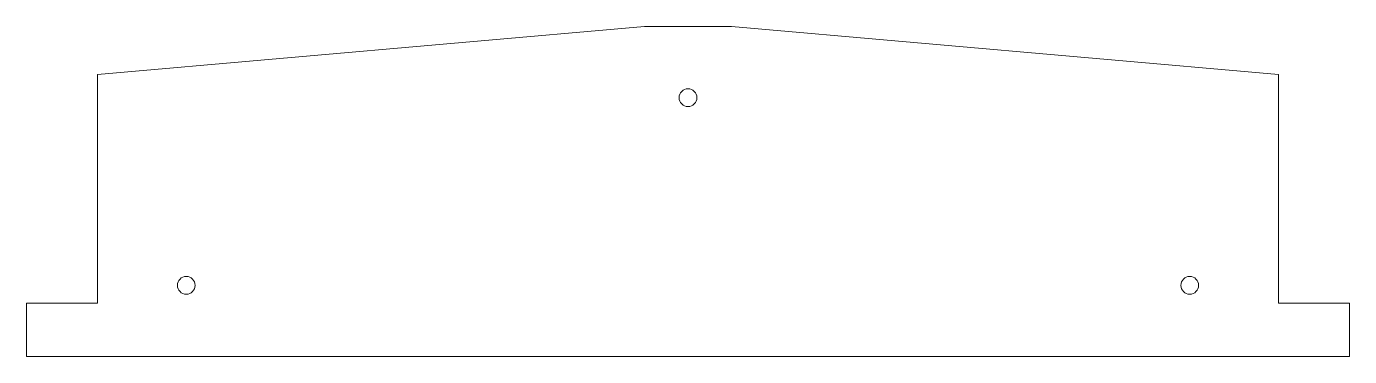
# Model space of a CAD drawing. Header units: millimetres. Extents: x -74 to 74, y -37 to 0.
import ezdxf

# ---------------------------------------------------------------- set-up
doc = ezdxf.new("R2010")
doc.units = ezdxf.units.MM

msp = doc.modelspace()

# ---------------------------------------------------------------- linework, layer by layer
at = {"color": 7, "linetype": 'Continuous', "lineweight": 15}
for p, q in [((-4.89, -0.39), (-66.5, -5.78)), ((4.89, -0.39), (-4.89, -0.39)), ((66.5, -5.78), (4.89, -0.39)), ((-66.5, -5.78), (-66.5, -31.49)), ((66.5, -31.49), (66.5, -5.78)), ((-74.5, -31.49), (-74.5, -37.49)), ((-66.5, -31.49), (-74.5, -31.49)), ((74.5, -31.49), (66.5, -31.49)), ((74.5, -37.49), (74.5, -31.49)), ((-74.5, -37.49), (74.5, -37.49))]:
    msp.add_line(p, q, dxfattribs=at)
for centre in [(0, -8.39), (-56.5, -29.49), (56.5, -29.49)]:
    msp.add_circle(centre, 1, dxfattribs=at)

doc.saveas('drawing.dxf')
